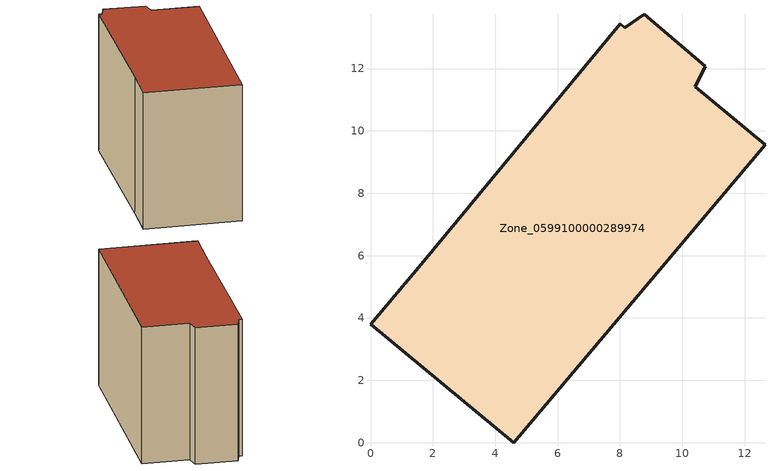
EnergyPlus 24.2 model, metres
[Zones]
Zone_0599100000289974
 floor ground (C_G): 1.63,5.73 8,13.44 8.16,13.31 8.77,13.74 10.74,12.08 10.42,11.42 12.65,9.55 4.6,0 0,3.8 z0
 wall outside (C_F): 4.6,0 12.65,9.55 10.42,11.42 10.74,12.08 8.77,13.74 8.16,13.31 8,13.44 1.63,5.73 0,3.8 4.6,0 z0:8.68
 roof outside (C_R): 8,13.44 1.63,5.73 0,3.8 4.6,0 12.65,9.55 10.42,11.42 10.74,12.08 8.77,13.74 8.16,13.31 z8.68
[BUILDING]
Pand.0599100000289974: North Axis=0; Terrain=City; Loads Convergence Tolerance Value=0.04; Temperature Convergence Tolerance Value=0.4; Solar Distribution=FullExterior; Maximum Number of Warmup Days=25; Minimum Number of Warmup Days=1
[Site:Location]
Rotterdam.The.Hague.AP_ZH_NLD Design_Conditions: Latitude=51.96; Longitude=4.45; Time Zone=1; Elevation=-4.5
[SITE:GROUNDTEMPERATURE:BUILDINGSURFACE]
18, 18, 18, 18, 18, 18, 18, 18, 18, 18, 18, 18
[MATERIAL] Thermal Absorptance=0.9; Solar Absorptance=0.7; Visible Absorptance=0.7
Name | Roughness | Thickness | Conductivity | Density | Specific Heat
G.TI.1946-1964 | MediumSmooth | 0.15 | 1 | 540 | 1210
F.TI.1946-1964 | Rough | 0.3 | 0.857143 | 1920 | 840
R.TI.1946-1964 | MediumRough | 0.2 | 0.277778 | 1500 | 1000
[CONSTRUCTION]
C_G: G.TI.1946-1964
C_F: F.TI.1946-1964
C_R: R.TI.1946-1964
[ZONE]
Zone_0599100000289974: Type=1; Multiplier=1; Ceiling Height=Autocalculate; Volume=Autocalculate; Floor Area=autocalculate; Part of Total Floor Area=Yes
[ZONEINFILTRATION:DESIGNFLOWRATE]
Infil_Zone_0599100000289974: Zone or ZoneList or Space or SpaceList=Zone_0599100000289974; Schedule=AlwaysOn; Design Flow Rate Calculation Method=Flow/Area; Flow Rate per Floor Area=0.003; Constant Term Coefficient=1; Temperature Term Coefficient=0; Velocity Term Coefficient=0; Velocity Squared Term Coefficient=0
[HVACTEMPLATE:ZONE:IDEALLOADSAIRSYSTEM]
Zone_0599100000289974: Maximum Heating Supply Air Temperature=50; Minimum Cooling Supply Air Temperature=13; Maximum Heating Supply Air Humidity Ratio=0.0156; Minimum Cooling Supply Air Humidity Ratio=0.0077; Heating Limit=NoLimit; Cooling Limit=NoLimit; Dehumidification Control Type=ConstantSensibleHeatRatio; Cooling Sensible Heat Ratio=0.7; Dehumidification Setpoint=60; Humidification Control Type=None; Humidification Setpoint=30; Outdoor Air Method=None; Outdoor Air Flow Rate per Person=0.00944; Outdoor Air Flow Rate per Zone Floor Area=0; Outdoor Air Flow Rate per Zone=0; Demand Controlled Ventilation Type=None; Outdoor Air Economizer Type=NoEconomizer; Heat Recovery Type=None; Sensible Heat Recovery Effectiveness=0.7; Latent Heat Recovery Effectiveness=0.65
[ZONECONTROL:THERMOSTAT]
ThermostatControl_Zone_0599100000289974: Zone or ZoneList=Zone_0599100000289974; Control Type Schedule=DualSetpointControlType; Control 1=Thermostat_Zone_0599100000289974; Temperature Difference Between Cutout And Setpoint=0
[THERMOSTATSETPOINT:DUALSETPOINT]
Thermostat_Zone_0599100000289974: Heating Setpoint Temperature Schedule=HeatingSetpoint_Zone_0599100000289974; Cooling Setpoint Temperature Schedule=CoolingSetpoint_Zone_0599100000289974
[SCHEDULE:COMPACT]
HeatingSetpoint_Zone_0599100000289974: Through: 12/31, For: AllDays, Until: 24:00, 21
CoolingSetpoint_Zone_0599100000289974: Through: 12/31, For: AllDays, Until: 24:00, 24
DualSetpointControlType: Through: 12/31, For: AllDays, Until: 24:00, 4
AlwaysOn: Through: 12/31, For: AllDays, Until: 24:00, 1
